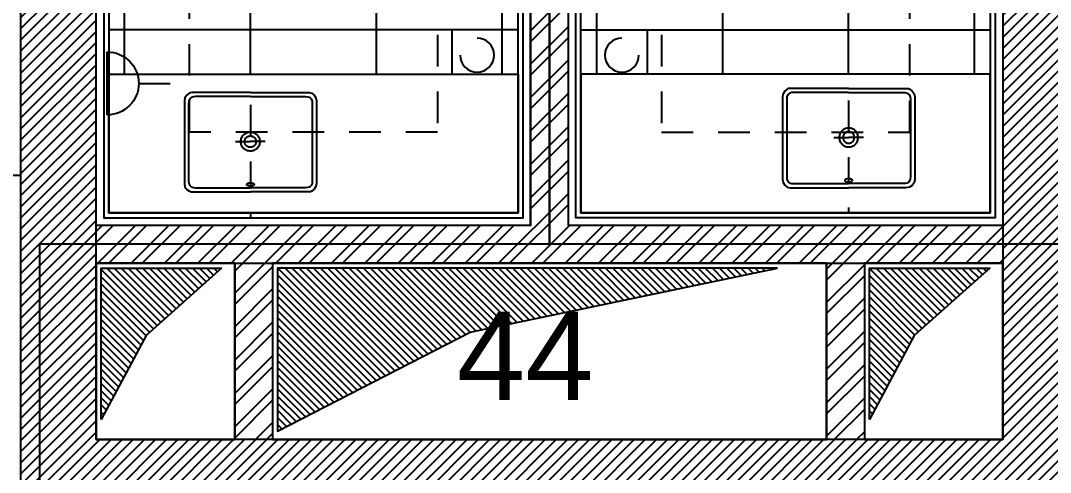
# Model space of a CAD drawing. Extents: x -1.7 to 46.3, y -159.8 to -77.2.
# Drawn here: x 11.578 to 15.667, y -121.317 to -119.523 of the extents above; entities that cross this region are included whole.
import ezdxf
from ezdxf.enums import TextEntityAlignment as Align

# ---------------------------------------------------------------- set-up
doc = ezdxf.new("R2010")
doc.units = 0
doc.header["$MEASUREMENT"] = 0
for name, pattern in [('CENTER', [2, 1.25, -0.25, 0.25, -0.25]), ('DASHDOTX2', [50.8, 25.4, -12.7, 0, -12.7]), ('HIDDEN2', [0.1875, 0.125, -0.0625])]:
    doc.linetypes.add(name, pattern=pattern)
doc.layers.get('0').update_dxf_attribs({"linetype": 'CONTINUOUS'})
for name, color, linetype in [('A-AREAS', 6, 'CONTINUOUS'), ('A-AREAS-TXT', 6, 'CONTINUOUS'), ('A-AXIS-SANITARY', 10, 'DASHDOTX2'), ('A-FC-HIDDEN', 8, 'HIDDEN2'), ('A-FLOR-PFIX', 61, 'CONTINUOUS'), ('A-FURNITURE', 252, 'CONTINUOUS'), ('A-HATCH-CONC', 8, 'CONTINUOUS'), ('A-HATCH-WALL', 8, 'CONTINUOUS'), ('A-MECHANICAL', 8, 'CONTINUOUS'), ('A-PROJ-TIL-BATH', 8, 'CONTINUOUS'), ('A-SANIT', 95, 'CONTINUOUS'), ('A-SECT-TILE', 12, 'CONTINUOUS'), ('a-shaft', 251, 'CONTINUOUS'), ('A-WALL', 4, 'CONTINUOUS'), ('E-POWER', 4, 'CONTINUOUS'), ('S-2ND-3RD-4-5-6TH$0$A-SHAFT 2-3-4-5-6', 8, 'CONTINUOUS'), ('S-2ND-3RD-4-5-6TH$0$A-STR 2-3-4-5-6', 2, 'CONTINUOUS'), ('str', 6, 'CONTINUOUS'), ('w', 4, 'CONTINUOUS')]:
    doc.layers.add(name, color=color, linetype=linetype)
doc.styles.add('A100-STEXT', font='ARIAL.TTF', dxfattribs={"height": 0.25})
pattern_1 = [(315, (8e-11, -138.735676), (0.014142136, 0.014142136), [])]

# ---------------------------------------------------------------- blocks, each defined once
blk = doc.blocks.new('A$C6D442EC4')
at = {"layer": 'A-AXIS-SANITARY', "linetype": 'CENTER', "ltscale": 0.1}
blk.add_line((-0.0027, 0.3461), (-0.0027, -0.0992), dxfattribs=at)
at = {"layer": 'A-FLOR-PFIX', "ltscale": 0.5}
for points in [[(-0.0025, 0.3948), (-0.0051, 0.3948), (-0.0125, 0.3948), (-0.0239, 0.3948), (-0.0388, 0.3948), (-0.0564, 0.3948), (-0.076, 0.3948), (-0.1187, 0.3948), (-0.1614, 0.3948), (-0.181, 0.3948), (-0.1986, 0.3948), (-0.2135, 0.3948), (-0.225, 0.3948), (-0.2323, 0.3948), (-0.235, 0.3948), (-0.2405, 0.394), (-0.246, 0.3919), (-0.2556, 0.3842), (-0.2625, 0.3736), (-0.2651, 0.362), (-0.2651, 0.361), (-0.2651, 0.3583), (-0.2651, 0.3538), (-0.2651, 0.3478), (-0.2651, 0.3316), (-0.2651, 0.3105), (-0.2651, 0.2855), (-0.2651, 0.2577), (-0.2651, 0.1972), (-0.2651, 0.1367), (-0.2651, 0.1088), (-0.2651, 0.0839), (-0.2651, 0.0628), (-0.2651, 0.0466), (-0.2651, 0.0405), (-0.2651, 0.0361), (-0.2651, 0.0333), (-0.2651, 0.0324), (-0.2626, 0.0199), (-0.2557, 0.0096), (-0.2448, 0.0026), (-0.2379, 0.0007), (-0.2303, 0), (-0.2278, 0), (-0.2205, 0), (-0.2093, 0), (-0.1947, 0), (-0.1775, 0), (-0.1582, 0), (-0.1164, 0), (-0.0746, 0), (-0.0553, 0), (-0.0381, 0), (-0.0235, 0), (-0.0123, 0), (-0.005, 0), (-0.0025, 0)], [(-0.0025, 0.3784), (-0.0049, 0.3784), (-0.0118, 0.3784), (-0.0226, 0.3784), (-0.0366, 0.3784), (-0.0531, 0.3784), (-0.0715, 0.3784), (-0.1116, 0.3784), (-0.1517, 0.3784), (-0.1701, 0.3784), (-0.1867, 0.3784), (-0.2006, 0.3784), (-0.2114, 0.3784), (-0.2183, 0.3784), (-0.2208, 0.3784), (-0.2288, 0.3778), (-0.2351, 0.3761), (-0.2399, 0.3735), (-0.2434, 0.37), (-0.2472, 0.361), (-0.2481, 0.3502), (-0.2481, 0.3493), (-0.2481, 0.3468), (-0.2481, 0.3427), (-0.2481, 0.3371), (-0.2481, 0.322), (-0.2481, 0.3025), (-0.2481, 0.2793), (-0.2481, 0.2535), (-0.2481, 0.1974), (-0.2481, 0.1413), (-0.2481, 0.1155), (-0.2481, 0.0924), (-0.2481, 0.0728), (-0.2481, 0.0577), (-0.2481, 0.0522), (-0.2481, 0.048), (-0.2481, 0.0455), (-0.2481, 0.0446), (-0.2472, 0.0339), (-0.2434, 0.0249), (-0.2399, 0.0214), (-0.2351, 0.0187), (-0.2288, 0.017), (-0.2208, 0.0164), (-0.2183, 0.0164), (-0.2114, 0.0164), (-0.2006, 0.0164), (-0.1867, 0.0164), (-0.1701, 0.0164), (-0.1517, 0.0164), (-0.1116, 0.0164), (-0.0715, 0.0164), (-0.0531, 0.0164), (-0.0366, 0.0164), (-0.0226, 0.0164), (-0.0118, 0.0164), (-0.0049, 0.0164), (-0.0025, 0.0164)], [(-0.0026, 0.3948), (0, 0.3948), (0.0074, 0.3948), (0.0188, 0.3948), (0.0337, 0.3948), (0.0513, 0.3948), (0.0709, 0.3948), (0.1136, 0.3948), (0.1563, 0.3948), (0.176, 0.3948), (0.1936, 0.3948), (0.2084, 0.3948), (0.2199, 0.3948), (0.2273, 0.3948), (0.2299, 0.3948), (0.2355, 0.394), (0.2409, 0.3919), (0.2506, 0.3842), (0.2574, 0.3736), (0.26, 0.362), (0.26, 0.361), (0.26, 0.3583), (0.26, 0.3538), (0.26, 0.3478), (0.26, 0.3316), (0.26, 0.3105), (0.26, 0.2856), (0.26, 0.2578), (0.26, 0.1974), (0.26, 0.137), (0.26, 0.1092), (0.26, 0.0843), (0.26, 0.0632), (0.26, 0.047), (0.26, 0.041), (0.26, 0.0366), (0.26, 0.0338), (0.26, 0.0329), (0.2574, 0.0212), (0.2506, 0.0106), (0.2409, 0.003), (0.2355, 0.0008), (0.2299, 0), (0.2273, 0), (0.2199, 0), (0.2084, 0), (0.1936, 0), (0.176, 0), (0.1563, 0), (0.1136, 0), (0.0709, 0), (0.0513, 0), (0.0337, 0), (0.0188, 0), (0.0074, 0), (0, 0), (-0.0026, 0)], [(-0.0026, 0.3784), (-0.0002, 0.3784), (0.0068, 0.3784), (0.0175, 0.3784), (0.0315, 0.3784), (0.048, 0.3784), (0.0665, 0.3784), (0.1065, 0.3784), (0.1466, 0.3784), (0.1651, 0.3784), (0.1816, 0.3784), (0.1955, 0.3784), (0.2063, 0.3784), (0.2132, 0.3784), (0.2157, 0.3784), (0.2237, 0.3778), (0.23, 0.3761), (0.2348, 0.3735), (0.2383, 0.37), (0.2421, 0.361), (0.243, 0.3502), (0.243, 0.3493), (0.243, 0.3468), (0.243, 0.3427), (0.243, 0.3371), (0.243, 0.322), (0.243, 0.3025), (0.243, 0.2793), (0.243, 0.2535), (0.243, 0.1974), (0.243, 0.1413), (0.243, 0.1155), (0.243, 0.0924), (0.243, 0.0728), (0.243, 0.0577), (0.243, 0.0522), (0.243, 0.048), (0.243, 0.0455), (0.243, 0.0446), (0.2421, 0.0339), (0.2383, 0.0249), (0.2348, 0.0214), (0.23, 0.0187), (0.2237, 0.017), (0.2157, 0.0164), (0.2132, 0.0164), (0.2063, 0.0164), (0.1955, 0.0164), (0.1816, 0.0164), (0.1651, 0.0164), (0.1466, 0.0164), (0.1065, 0.0164), (0.0665, 0.0164), (0.048, 0.0164), (0.0315, 0.0164), (0.0175, 0.0164), (0.0068, 0.0164), (-0.0002, 0.0164), (-0.0026, 0.0164)], [(-0.0408, 0.1997), (-0.0406, 0.2035), (-0.04, 0.2073), (-0.0391, 0.2109), (-0.0378, 0.2144), (-0.0362, 0.2176), (-0.0343, 0.2208), (-0.0322, 0.2237), (-0.0297, 0.2263), (-0.0271, 0.2288), (-0.0242, 0.2309), (-0.021, 0.2328), (-0.0177, 0.2344), (-0.0143, 0.2357), (-0.0107, 0.2366), (-0.0069, 0.2372), (-0.0031, 0.2374), (0.0008, 0.2372), (0.0045, 0.2366), (0.0081, 0.2357), (0.0116, 0.2344), (0.0149, 0.2328), (0.018, 0.2309), (0.0209, 0.2288), (0.0236, 0.2263), (0.026, 0.2237), (0.0282, 0.2208), (0.0301, 0.2176), (0.0317, 0.2144), (0.0329, 0.2109), (0.0339, 0.2073), (0.0344, 0.2035), (0.0346, 0.1997), (0.0344, 0.1958), (0.0339, 0.1921), (0.0329, 0.1885), (0.0317, 0.185), (0.0301, 0.1817), (0.0282, 0.1786), (0.026, 0.1757), (0.0236, 0.173), (0.0209, 0.1706), (0.018, 0.1684), (0.0149, 0.1665), (0.0116, 0.1649), (0.0081, 0.1637), (0.0045, 0.1627), (0.0008, 0.1622), (-0.0031, 0.162), (-0.0069, 0.1622), (-0.0107, 0.1627), (-0.0143, 0.1637), (-0.0177, 0.1649), (-0.021, 0.1665), (-0.0242, 0.1684), (-0.0271, 0.1706), (-0.0297, 0.173), (-0.0322, 0.1757), (-0.0343, 0.1786), (-0.0362, 0.1817), (-0.0378, 0.185), (-0.0391, 0.1885), (-0.04, 0.1921), (-0.0406, 0.1958), (-0.0408, 0.1997), (-0.0408, 0.1997)], [(-0.0257, 0.1997), (-0.0256, 0.202), (-0.0252, 0.2042), (-0.0247, 0.2064), (-0.0239, 0.2085), (-0.023, 0.2105), (-0.0218, 0.2123), (-0.0205, 0.2141), (-0.0191, 0.2157), (-0.0175, 0.2171), (-0.0157, 0.2184), (-0.0139, 0.2196), (-0.0119, 0.2205), (-0.0098, 0.2213), (-0.0076, 0.2218), (-0.0054, 0.2222), (-0.0031, 0.2223), (-0.0008, 0.2222), (0.0015, 0.2218), (0.0037, 0.2213), (0.0057, 0.2205), (0.0077, 0.2196), (0.0096, 0.2184), (0.0113, 0.2171), (0.0129, 0.2157), (0.0144, 0.2141), (0.0157, 0.2123), (0.0168, 0.2105), (0.0178, 0.2085), (0.0185, 0.2064), (0.0191, 0.2042), (0.0194, 0.202), (0.0196, 0.1997), (0.0194, 0.1974), (0.0191, 0.1951), (0.0185, 0.1929), (0.0178, 0.1909), (0.0168, 0.1889), (0.0157, 0.187), (0.0144, 0.1853), (0.0129, 0.1837), (0.0113, 0.1822), (0.0096, 0.1809), (0.0077, 0.1798), (0.0057, 0.1788), (0.0037, 0.1781), (0.0015, 0.1775), (-0.0008, 0.1772), (-0.0031, 0.1771), (-0.0054, 0.1772), (-0.0076, 0.1775), (-0.0098, 0.1781), (-0.0119, 0.1788), (-0.0139, 0.1798), (-0.0157, 0.1809), (-0.0175, 0.1822), (-0.0191, 0.1837), (-0.0205, 0.1853), (-0.0218, 0.187), (-0.023, 0.1889), (-0.0239, 0.1909), (-0.0247, 0.1929), (-0.0252, 0.1951), (-0.0256, 0.1974), (-0.0257, 0.1997), (-0.0257, 0.1997)], [(-0.0176, 0.0295), (-0.0176, 0.0302), (-0.0173, 0.0308), (-0.017, 0.0315), (-0.0165, 0.0321), (-0.0158, 0.0326), (-0.0151, 0.0332), (-0.0142, 0.0337), (-0.0132, 0.0341), (-0.011, 0.0349), (-0.0084, 0.0355), (-0.0056, 0.0359), (-0.0026, 0.036), (0.0004, 0.0359), (0.0033, 0.0355), (0.0058, 0.0349), (0.0081, 0.0341), (0.009, 0.0337), (0.0099, 0.0332), (0.0107, 0.0326), (0.0113, 0.0321), (0.0118, 0.0315), (0.0122, 0.0308), (0.0124, 0.0302), (0.0125, 0.0295), (0.0124, 0.0288), (0.0122, 0.0282), (0.0118, 0.0276), (0.0113, 0.027), (0.0107, 0.0264), (0.0099, 0.0258), (0.009, 0.0253), (0.0081, 0.0249), (0.0058, 0.0241), (0.0033, 0.0235), (0.0004, 0.0231), (-0.0026, 0.023), (-0.0056, 0.0231), (-0.0084, 0.0235), (-0.011, 0.0241), (-0.0132, 0.0249), (-0.0142, 0.0253), (-0.0151, 0.0258), (-0.0158, 0.0264), (-0.0165, 0.027), (-0.017, 0.0276), (-0.0173, 0.0282), (-0.0176, 0.0288), (-0.0176, 0.0295), (-0.0176, 0.0295)]]:
    blk.add_lwpolyline(points, dxfattribs=at)
at = {"layer": 'A-SANIT', "ltscale": 0.5}
for points in [[(-0.0614, 0.1997), (-0.0031, 0.1997)], [(0.0553, 0.1997), (-0.0031, 0.1997)]]:
    blk.add_lwpolyline(points, dxfattribs=at)
blk = doc.blocks.new('PRISE10A')
for p, q in [((-0.0075, 0.1392), (-0.0075, 0.2642)), ((-0.1325, 0.0142), (0.1175, 0.0142))]:
    blk.add_line(p, q)
blk.add_arc((-0.0075, 0.0142), 0.125, 0, 180)

msp = doc.modelspace()

# ---------------------------------------------------------------- hatches: boundary and pattern name
at = {"layer": 'A-HATCH-CONC'}
h = msp.add_hatch(dxfattribs=at)
h.set_pattern_fill('ANSI31', color=256, scale=0.25, style=0)
h.set_pattern_definition([(45, (8e-11, -138.735676), (-0.022097087, 0.022097087), [])])
h.paths.add_polyline_path([(15.77837, -119.45568), (15.47837, -119.45568), (15.47837, -121.18568), (11.87837, -121.18568), (11.87837, -119.45568), (11.57837, -119.45568), (11.57837, -127.08568), (11.87837, -127.08568), (11.87837, -121.48568), (15.47837, -121.48568), (15.47837, -127.08568), (15.77837, -127.08568)])
at = {"layer": 'A-HATCH-WALL'}
h = msp.add_hatch(dxfattribs=at)
h.set_pattern_fill('ANSI32', color=256, scale=0.25, style=0)
h.set_pattern_definition([(45, (-4e-09, -138.73489), (-0.06629126, 0.06629126), []), (45, (0.04419, -138.73489), (-0.06629126, 0.06629126), [])])
h.paths.add_polyline_path([(14.88837, -116.20869), (12.46837, -116.20869), (12.46837, -116.50869), (13.60337, -116.50869), (13.60337, -120.33489), (11.87837, -120.33489), (11.87837, -120.48489), (12.42837, -120.48489), (12.42837, -121.18489), (12.57837, -121.18489), (12.57837, -120.48489), (14.77837, -120.48489), (14.77837, -121.18489), (14.92837, -121.18489), (14.92837, -120.48489), (15.47837, -120.48489), (15.47837, -120.33489), (13.75337, -120.33489), (13.75337, -116.50869), (14.88837, -116.50869)])
h.paths.add_polyline_path([(14.73837, -116.35869), (14.73837, -116.40869), (12.61837, -116.40869), (12.61837, -116.35869)], flags=16)
at = {"layer": 'a-shaft'}
h = msp.add_hatch(dxfattribs=at)
h.set_pattern_fill('_USER', color=256, scale=0.02, angle=315, style=0, pattern_type=0)
h.set_pattern_definition(pattern_1)
h.paths.add_polyline_path([(12.37599, -120.50568), (11.89837, -120.50568), (11.89837, -121.10603), (12.07679, -120.77316)])
h = msp.add_hatch(dxfattribs=at)
h.set_pattern_fill('_USER', color=256, scale=0.02, angle=315, style=0, pattern_type=0)
h.set_pattern_definition(pattern_1)
h.paths.add_polyline_path([(14.58408, -120.50568), (12.59837, -120.50568), (12.59837, -121.15291), (13.36382, -120.75959)])
h = msp.add_hatch(dxfattribs=at)
h.set_pattern_fill('_USER', color=256, scale=0.02, angle=315, style=0, pattern_type=0)
h.set_pattern_definition(pattern_1)
h.paths.add_polyline_path([(15.42599, -120.50568), (14.94837, -120.50568), (14.94837, -121.10603), (15.12679, -120.77316)])

# ---------------------------------------------------------------- linework, layer by layer
at = {"layer": 'A-AREAS'}
for p, q in [((13.67837, -116.13948), (13.67837, -120.41068)), ((13.67837, -120.41068), (11.65337, -120.41068)), ((11.65337, -120.41068), (11.65337, -121.63568))]:
    msp.add_line(p, q, dxfattribs=at)
for points in [[(13.67837, -116.13948), (15.84837, -116.13948), (15.84837, -117.98568), (23.49837, -117.98568), (23.49837, -120.06568), (27.32837, -120.06568), (27.32837, -135.23568), (25.32362, -135.23568), (23.05837, -134.92678), (23.05837, -133.30568), (15.84837, -133.30568), (15.84837, -135.23568), (13.67837, -135.23568), (13.67837, -131.03568), (15.62837, -131.03568), (15.62837, -128.91068), (16.85337, -128.91068), (16.85337, -127.01068), (15.62837, -127.01068), (15.62837, -121.63568), (15.70337, -121.63568), (15.70337, -120.41068), (13.67837, -120.41068)], [(11.87837, -120.48568), (15.47837, -120.48568), (15.47837, -121.18568), (11.87837, -121.18568)]]:
    msp.add_lwpolyline(points, close=True, dxfattribs=at)
at = {"layer": 'A-FC-HIDDEN'}
for points in [[(12.24837, -116.87948), (13.23337, -116.87948), (13.23337, -119.96568), (12.24837, -119.96568)], [(15.10837, -116.87948), (14.12337, -116.87948), (14.12337, -119.96568), (15.10837, -119.96568)]]:
    msp.add_lwpolyline(points, close=True, dxfattribs=at)
at = {"layer": 'A-FLOR-PFIX'}
for points in [[(11.92837, -119.73568), (13.55337, -119.73568), (13.55337, -120.28568), (11.92837, -120.28568)], [(11.92837, -119.73568), (13.55337, -119.73568), (13.55337, -120.28568), (11.92837, -120.28568)], [(15.42837, -119.73568), (13.80337, -119.73568), (13.80337, -120.28568), (15.42837, -120.28568)]]:
    msp.add_lwpolyline(points, close=True, dxfattribs=at)
at = {"layer": 'A-FURNITURE'}
msp.add_lwpolyline([(11.57837, -120.13568), (11.57837, -122.13568), (9.57837, -122.13568), (9.57837, -120.13568)], close=True, dxfattribs=at)
at = {"layer": 'A-MECHANICAL'}
for points in [[(13.29087, -119.73568), (13.49087, -119.73568), (13.49087, -119.55948), (13.29087, -119.55948)], [(13.29087, -119.73568), (13.49087, -119.73568), (13.49087, -119.55948), (13.29087, -119.55948)], [(14.06587, -119.73568), (13.86587, -119.73568), (13.86587, -119.55948), (14.06587, -119.55948)]]:
    msp.add_lwpolyline(points, close=True, dxfattribs=at)
for centre, start, end in [((13.39087, -119.65948), 180, 90), ((13.96587, -119.65948), 90, 0)]:
    msp.add_arc(centre, 0.0676, start, end, dxfattribs=at)
at = {"layer": 'A-PROJ-TIL-BATH'}
for p, q in [((11.99087, -119.73568), (11.99087, -116.55948)), ((12.49087, -119.73568), (12.49087, -116.55948)), ((14.86587, -119.73568), (14.86587, -116.55948)), ((15.36587, -119.73568), (15.36587, -116.55948)), ((12.99087, -119.73568), (12.99087, -118.25948)), ((14.36587, -119.73568), (14.36587, -118.25948)), ((13.49087, -119.73568), (13.49087, -119.46708)), ((13.86587, -119.73568), (13.86587, -119.46708)), ((13.55337, -119.55948), (11.92837, -119.55948)), ((13.80337, -119.55948), (15.42837, -119.55948))]:
    msp.add_line(p, q, dxfattribs=at)
at = {"layer": 'A-SECT-TILE'}
for points in [[(11.90837, -119.45568), (11.90837, -120.30568), (13.57337, -120.30568), (13.57337, -116.53948), (12.39837, -116.53948)], [(11.92837, -119.45568), (11.92837, -119.45568), (11.92837, -120.28568), (13.55337, -120.28568), (13.55337, -116.55948), (12.39837, -116.55948)], [(15.44837, -119.45568), (15.44837, -120.30568), (13.78337, -120.30568), (13.78337, -116.53948), (14.95837, -116.53948)], [(15.42837, -119.45568), (15.42837, -119.45568), (15.42837, -120.28568), (13.80337, -120.28568), (13.80337, -116.55948), (14.95837, -116.55948)]]:
    msp.add_lwpolyline(points, dxfattribs=at)
at = {"layer": 'a-shaft'}
for points in [[(11.89837, -121.10603), (11.89837, -120.50568), (12.37599, -120.50568), (12.07679, -120.77316)], [(11.89837, -121.10603), (11.89837, -120.50568), (12.37599, -120.50568), (12.07679, -120.77316)], [(14.58408, -120.50568), (12.59837, -120.50568), (12.59837, -121.15291), (13.36382, -120.75959)], [(14.94837, -121.10603), (14.94837, -120.50568), (15.42599, -120.50568), (15.12679, -120.77316)]]:
    msp.add_lwpolyline(points, close=True, dxfattribs=at)
at = {"layer": 'A-WALL'}
for p, q in [((13.75337, -120.33568), (13.75337, -117.56198)), ((13.75337, -120.33568), (13.75337, -117.56198)), ((13.75337, -120.33568), (13.75337, -117.56198)), ((13.75337, -120.33568), (13.75337, -117.56198)), ((13.75337, -120.33568), (13.75337, -117.56198)), ((13.75337, -120.33568), (13.75337, -117.56198)), ((11.87837, -120.48568), (12.42837, -120.48568)), ((12.42837, -120.48568), (12.42837, -121.18568)), ((12.57837, -120.48568), (14.77837, -120.48568)), ((12.57837, -120.48568), (12.57837, -121.18568)), ((14.77837, -120.48568), (14.77837, -121.18568)), ((14.92837, -120.48568), (15.47837, -120.48568)), ((14.92837, -120.48568), (14.92837, -121.18568))]:
    msp.add_line(p, q, dxfattribs=at)
msp.add_lwpolyline([(15.47837, -120.33568), (13.75337, -120.33568), (13.75337, -116.50948), (14.88837, -116.50948), (14.88837, -116.20948), (12.46837, -116.20948), (12.46837, -116.50948), (13.60337, -116.50948), (13.60337, -120.33568), (13.60337, -117.56198), (13.60337, -120.33568), (13.60337, -117.56198), (13.60337, -120.33568), (13.60337, -117.56198), (13.60337, -120.33568), (11.87837, -120.33568)], dxfattribs=at)
at = {"layer": 'S-2ND-3RD-4-5-6TH$0$A-SHAFT 2-3-4-5-6'}
for points in [[(11.87837, -121.18568), (12.42837, -121.18568), (12.42837, -120.48568), (11.87837, -120.48568)], [(12.57837, -121.18568), (14.77837, -121.18568), (14.77837, -120.48568), (12.57837, -120.48568)], [(14.92837, -121.18568), (15.47837, -121.18568), (15.47837, -120.48568), (14.92837, -120.48568)]]:
    msp.add_lwpolyline(points, close=True, dxfattribs=at)
at = {"layer": 'S-2ND-3RD-4-5-6TH$0$A-STR 2-3-4-5-6'}
msp.add_lwpolyline([(11.57837, -119.45568), (11.57837, -127.08568), (11.87837, -127.08568), (11.87837, -121.48568), (15.47837, -121.48568), (15.47837, -127.08568), (15.77837, -127.08568), (15.77837, -119.45568), (15.47837, -119.45568), (15.47837, -121.18568), (11.87837, -121.18568), (11.87837, -119.45568)], close=True, dxfattribs=at)
at = {"layer": 'str'}
msp.add_lwpolyline([(15.47837, -121.18568), (11.87837, -121.18568), (11.87837, -119.45568), (11.57837, -119.45568), (11.57837, -127.08568), (11.87837, -127.08568), (11.87837, -121.48568), (15.47837, -121.48568), (15.47837, -127.08568)], dxfattribs=at)
at = {"layer": 'w'}
for p, q in [((13.75337, -120.33568), (13.75337, -117.56198)), ((13.75337, -120.33568), (13.75337, -117.56198)), ((13.75337, -120.33568), (13.75337, -117.56198)), ((13.75337, -120.33568), (13.75337, -117.56198)), ((13.75337, -120.33568), (13.75337, -117.56198)), ((13.75337, -120.33568), (13.75337, -117.56198)), ((11.87837, -120.48568), (12.42837, -120.48568)), ((12.42837, -120.48568), (12.42837, -121.18568)), ((12.57837, -120.48568), (13.75337, -120.48568)), ((12.57837, -120.48568), (12.57837, -121.18568))]:
    msp.add_line(p, q, dxfattribs=at)
for points in [[(13.75337, -116.20948), (12.46837, -116.20948), (12.46837, -116.50948), (13.60337, -116.50948), (13.60337, -120.33568), (13.60337, -117.56198), (13.60337, -120.33568), (13.60337, -117.56198), (13.60337, -120.33568), (13.60337, -117.56198), (13.60337, -120.33568), (11.87837, -120.33568)], [(13.75337, -120.33568), (13.75337, -116.50948)]]:
    msp.add_lwpolyline(points, dxfattribs=at)

# ---------------------------------------------------------------- block references
at = {"layer": 'A-FLOR-PFIX', "xscale": -1}
msp.add_blockref('A$C6D442EC4', (14.86316, -120.18647), dxfattribs=at)
at = {"layer": 'A-FLOR-PFIX'}
msp.add_blockref('A$C6D442EC4', (12.49358, -120.20286), dxfattribs=at)
msp.add_blockref('A$C6D442EC4', (12.49358, -120.20286), dxfattribs=at)
at = {"layer": 'E-POWER', "xscale": -1, "rotation": 269.9999765212247}
msp.add_blockref('PRISE10A', (11.90837, -119.76435), dxfattribs=at)

# ---------------------------------------------------------------- texts
at = {"layer": 'A-AREAS-TXT', "style": 'A100-STEXT'}
msp.add_text('44', height=0.35, dxfattribs=at).set_placement((13.58171, -121.02844), align=Align.CENTER)

doc.saveas('drawing.dxf')
